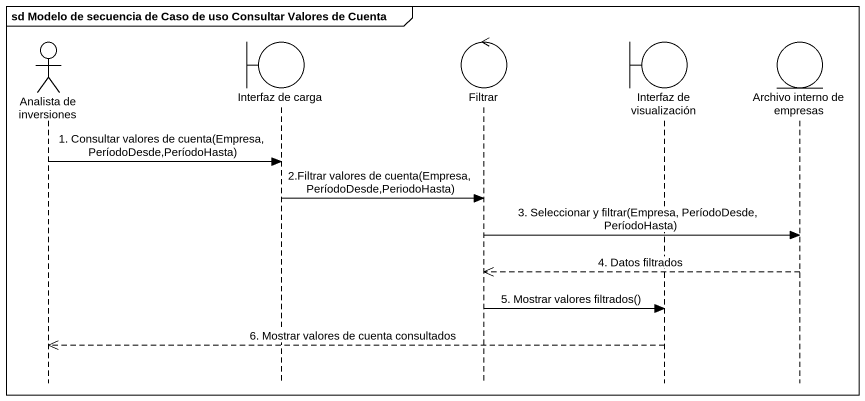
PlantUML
@startuml
mainframe sd Modelo de secuencia de Caso de uso Consultar Valores de Cuenta
hide footbox
actor "Analista de inversiones" as Analista_de_inversiones
boundary "Interfaz de carga" as Interfaz_de_carga
control Filtrar
boundary "Interfaz de visualización" as Interfaz_de_visualización
entity "Archivo interno de empresas" as Archivo_interno_de_empresas

Analista_de_inversiones -> Interfaz_de_carga : 1. Consultar valores de cuenta(Empresa, PeríodoDesde,PeríodoHasta)
Interfaz_de_carga -> Filtrar : 2.Filtrar valores de cuenta(Empresa, PeríodoDesde,PeriodoHasta)
Filtrar -> Archivo_interno_de_empresas : 3. Seleccionar y filtrar(Empresa, PeríodoDesde, PeríodoHasta)
Archivo_interno_de_empresas -->> Filtrar : 4. Datos filtrados
Filtrar -> Interfaz_de_visualización : 5. Mostrar valores filtrados()
Interfaz_de_visualización -->> Analista_de_inversiones : 6. Mostrar valores de cuenta consultados
@enduml
